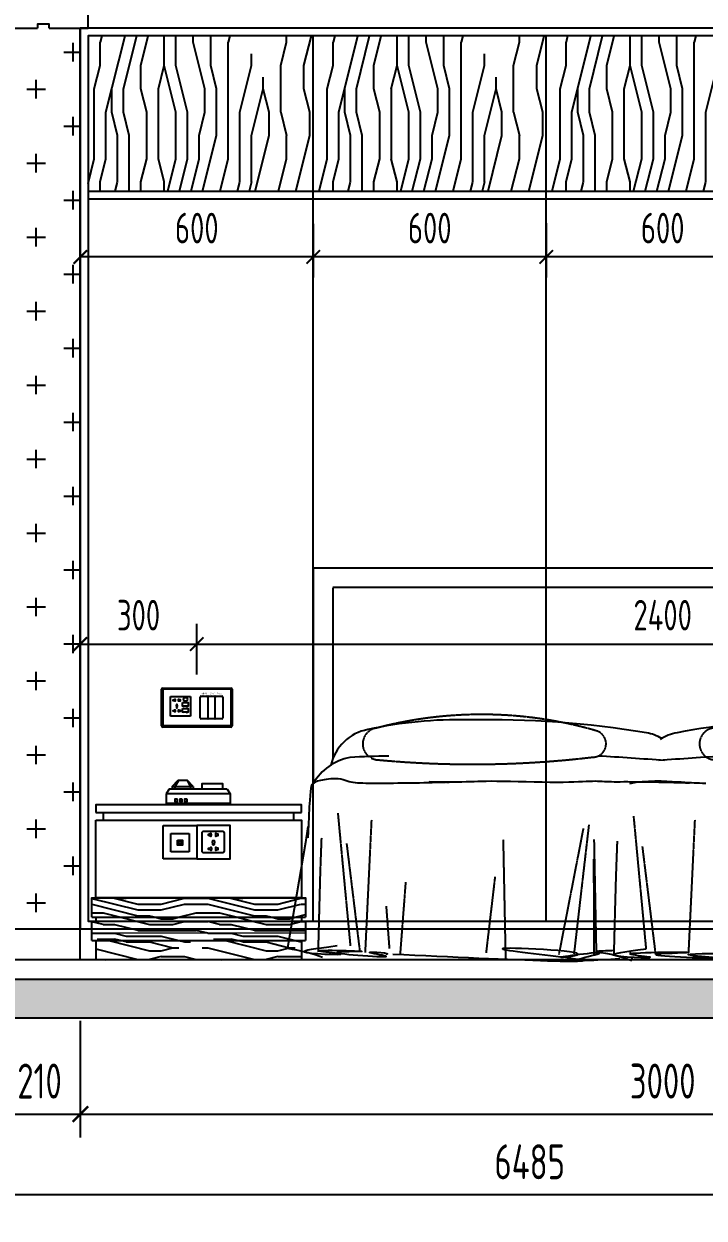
# Model space of a CAD drawing. Header units: millimetres. Extents: x 84706 to 155398, y -6776 to 36429.
# Drawn here: x 139724 to 141476, y 21572 to 24648 of the extents above; entities that cross this region are included whole.
import ezdxf

# ---------------------------------------------------------------- set-up
doc = ezdxf.new("R2010")
doc.units = ezdxf.units.MM
doc.linetypes.add('ACAD_ISO02W100', pattern=[15, 12, -3])
doc.linetypes.add('DASHED2', pattern=[0.375, 0.25, -0.125])
doc.layers.get('Defpoints').update_dxf_attribs({"color": 250})
for name, color, linetype in [('EE1-【立面造型线（近看）】Elevation modelling line', 144, 'Continuous'), ('EE5-【立面楼板、墙体】Eloorslab_wall', 150, 'Continuous'), ('EE7-【立面填充】Hatch', 250, 'Continuous'), ('EE8-【立面完成线】Finish', 20, 'Continuous'), ('EL-FURN', 30, 'Continuous'), ('EL-立面造型', 30, 'Continuous'), ('JOBO尊宝', 7, 'Continuous'), ('s-家具细线虚线', 8, 'ACAD_ISO02W100'), ('WALL_NEW【新建墙体】', 4, 'Continuous')]:
    doc.layers.add(name, color=color, linetype=linetype)
doc.layers.add('RC-Modelling【天花造型】', color=30, linetype='Continuous', lineweight=0)
doc.styles.add('_TEL_DIM', font='SIMPLEX', dxfattribs={"width": 0.8, "height": 3.5, "bigfont": 'HZTXT'})
doc.styles.add('STYLE2', font='', dxfattribs={"width": 0.8})
doc.styles.add('XZC', font='SIMPLEX.SHX', dxfattribs={"width": 0.7, "bigfont": 'hztxt.shx'})
doc.styles.add('尺寸标注', font='ARCHS.SHX', dxfattribs={"width": 0.8})
doc.styles.get('STYLE2').set_extended_font_data('NSimSun')
doc.linetypes.add('LED_LINE', pattern='A,12.7,-5.08,["LED",XZC,S=2.54,R=0,X=-2.54,Y=-1.27],-6.35', length=24.13)
doc.dimstyles.new('海龙1：25', dxfattribs={"dimscale": 25, "dimtxt": 2.25, "dimasz": 1, "dimexe": 1.5, "dimexo": 1, "dimgap": 1, "dimtad": 1, "dimdec": 0, "dimrnd": 5, "dimdsep": 46, "dimtxsty": '尺寸标注', "dimblk": 'ARCHTICK', "dimblk1": 'ARCHTICK', "dimblk2": 'ARCHTICK', "dimcen": 1, "dimclrd": 44, "dimclre": 44, "dimclrt": 2, "dimadec": 0, "dimazin": 0, "dimtfac": 1, "dimtdec": 0, "dimtix": 1, "dimtmove": 2, "dimatfit": 3, "dimldrblk": 'hl_arrow2', "dimfxl": 0, "dimarcsym": 0})
pattern_1 = [(0, (-532.47, -862.15), (0, 300), [60, -90, 30, -120]), (0, (-322.47, -854.65), (0, 300), [60, -240]), (0, (-352.47, -839.65), (0, 300), [30, -270]), (0, (-517.47, -832.15), (0, 300), [15, -210, 15, -60]), (0, (-412.47, -817.15), (0, 300), [60, -90, 15, -135]), (0, (-487.47, -809.65), (0, 300), [45, -255]), (0, (-412.47, -802.15), (0, 300), [90, -210]), (0, (-502.47, -794.65), (0, 300), [60, -240]), (0, (-382.47, -787.15), (0, 300), [150, -150]), (0, (-472.47, -772.15), (0, 300), [30, -90, 60, -120]), (0, (-262.47, -764.65), (0, 300), [60, -240]), (0, (-322.47, -757.15), (0, 300), [30, -270]), (0, (-382.47, -749.65), (0, 300), [30, -270]), (0, (-532.47, -742.15), (0, 300), [60, -240]), (0, (-382.47, -734.65), (0, 300), [60, -240]), (0, (-382.47, -719.65), (0, 300), [60, -60, 60, -120]), (0, (-442.47, -704.65), (0, 300), [30, -150, 60, -60]), (0, (-382.47, -697.15), (0, 300), [90, -210]), (0, (-382.47, -682.15), (0, 300), [60, -240]), (0, (-502.47, -674.65), (0, 300), [90, -120, 30, -60]), (0, (-502.47, -659.65), (0, 300), [150, -150]), (0, (-322.47, -652.15), (0, 300), [30, -270]), (0, (-412.47, -644.65), (0, 300), [60, -240]), (0, (-472.47, -637.15), (0, 300), [30, -120, 30, -120]), (0, (-502.47, -629.65), (0, 300), [30, -90, 60, -120]), (0, (-442.47, -622.15), (0, 300), [30, -150, 30, -90]), (0, (-382.47, -614.65), (0, 300), [90, -210]), (0, (-502.47, -599.65), (0, 300), [60, -240]), (0, (-352.47, -592.15), (0, 300), [30, -270]), (0, (-292.47, -584.65), (0, 300), [30, -270]), (14.036243, (-322.47, -839.65), (300, -1e-08), [30.9, -1206.03166]), (14.036243, (-292.47, -772.15), (300, -1e-08), [30.9, -1206.03166]), (14.036243, (-322.47, -592.15), (300, -1e-08), [30.9, -1206.03166]), (14.036243, (-412.47, -704.65), (300, -1e-08), [30.9, -1206.03166]), (14.036243, (-352.47, -659.65), (300, -1e-08), [30.9, -1206.03166]), (14.036243, (-322.47, -682.15), (300, -1e-08), [30.9, -1206.03166]), (14.036243, (-472.47, -629.65), (300, -1e-08), [30.9, -1206.03166]), (14.036243, (-352.47, -644.65), (300, -1e-08), [30.9, -1206.03166]), (14.036243, (-292.47, -757.15), (300, -1e-08), [61.8, -1175.13166]), (14.036243, (-322.47, -734.65), (300, -1e-08), [61.8, -1175.13166]), (14.036243, (-322.47, -719.65), (300, -1e-08), [61.8, -1175.13166]), (165.963757, (-412.47, -817.15), (-300, -1e-08), [30.9, -61.8, 30.9, -1113.33166]), (165.963757, (-472.47, -772.15), (-300, -1e-08), [30.9, -1206.03166]), (165.963757, (-472.47, -637.15), (-300, -1e-08), [61.8, -1175.13166]), (194.036243, (-322.47, -854.65), (-300, 1e-08), [30.9, -1206.03166]), (345.963757, (-262.47, -854.65), (300, 1e-08), [30.9, -1206.03166]), (345.963757, (-352.47, -749.65), (300, 1e-08), [30.9, -1206.03166]), (345.963757, (-292.47, -697.15), (300, 1e-08), [30.9, -1206.03166]), (345.963757, (-412.47, -674.65), (300, 1e-08), [30.9, -1206.03166]), (345.963757, (-442.47, -637.15), (300, 1e-08), [30.9, -1206.03166]), (345.963757, (-412.47, -622.15), (300, 1e-08), [30.9, -1206.03166]), (345.963757, (-412.47, -674.65), (300, 1e-08), [30.9, -1206.03166]), (345.963757, (-322.47, -629.65), (300, 1e-08), [123.6, -1113.33166]), (345.963757, (-502.47, -832.15), (300, 1e-08), [123.6, -1113.33166]), (345.963757, (-472.47, -809.65), (300, 1e-08), [123.6, -1113.33166]), (345.963757, (-442.47, -794.65), (300, 1e-08), [30.9, -61.8, 61.8, -1082.43166]), (345.963757, (-442.47, -772.15), (300, 1e-08), [61.8, -61.8, 61.8, -1051.53166]), (345.963757, (-472.47, -742.15), (300, 1e-08), [123.6, -1113.33166]), (345.963757, (-502.47, -719.65), (300, 1e-08), [123.6, -1113.33166]), (345.963757, (-502.47, -704.65), (300, 1e-08), [123.6, -1113.33166]), (345.963757, (-292.47, -614.65), (300, 1e-08), [30.9, -1206.03166]), (345.96377, (-262.47, -584.65), (300, 5.8e-05), [61.8, -1175.13166]), (345.96377, (-442.47, -599.65), (300, 5.8e-05), [61.8, -1175.13166]), (345.96376, (-472.47, -862.15), (300, 5e-06), [123.6, -1113.33166]), (345.96376, (-292.47, -652.15), (300, 5e-06), [92.7, -1144.23166]), (345.96376, (-262.47, -674.65), (300, 5e-06), [185.4, -1051.53166])]

# ---------------------------------------------------------------- blocks, each defined once
blk = doc.blocks.new('jfghgf')
at = {"layer": 'EL-立面造型', "color": 1}
for p, q in [((33416964.9, 32674370.5), (33416979.2, 32674386.1)), ((33416964.9, 32674370.5), (33416971.5, 32674369.6)), ((33416964.9, 32674370.5), (33416964.9, 32674363.7)), ((33416980.8, 32674386.1), (33416971.5, 32674369.6)), ((33416971.5, 32674369.6), (33417012.3, 32674369.6)), ((33416971.5, 32674369.6), (33416971.5, 32674363.7)), ((33416979.2, 32674386.1), (33417004.6, 32674386.1)), ((33417003, 32674386.1), (33417012.3, 32674369.6)), ((33417018.9, 32674370.5), (33417004.6, 32674386.1)), ((33417018.9, 32674370.5), (33417012.3, 32674369.6)), ((33417012.3, 32674369.6), (33417012.3, 32674363.7)), ((33417018.9, 32674370.5), (33417018.9, 32674363.7)), ((33416877.6, 32674363.7), (33416869.7, 32674351.9)), ((33416869.7, 32674351.9), (33416869.7, 32674324)), ((33416869.7, 32674351.9), (33417034.8, 32674351.9)), ((33416877.6, 32674363.7), (33417026.8, 32674363.7)), ((33417026.8, 32674363.7), (33417034.8, 32674351.9)), ((33417034.8, 32674351.9), (33417034.8, 32674324)), ((33416869.7, 32674326.9), (33417034.8, 32674326.9)), ((33416869.7, 32674324), (33416893.5, 32674324)), ((33416893.5, 32674326.9), (33416893.5, 32674324)), ((33417010.9, 32674326.9), (33417010.9, 32674324)), ((33417010.9, 32674324), (33417034.8, 32674324))]:
    blk.add_line(p, q, dxfattribs=at)
for points in [[(33416889.1, 32674363.7), (33416941.7, 32674363.7), (33416941.7, 32674378.4), (33416889.1, 32674378.4)], [(33416980.6, 32674338.1), (33416987.2, 32674338.1), (33416987.2, 32674332), (33416980.6, 32674332)], [(33416993.1, 32674338.1), (33416999.7, 32674338.1), (33416999.7, 32674332), (33416993.1, 32674332)], [(33417005.5, 32674338.1), (33417012.1, 32674338.1), (33417012.1, 32674332), (33417005.5, 32674332)]]:
    blk.add_lwpolyline(points, close=True, dxfattribs=at)
blk = doc.blocks.new('2012122214184897')
at = {"ltscale": 0.02}
for p, q in [((-83.1, -993.2), (-83.1, -986.9)), ((-79.8, -1010.6), (-78.7, -1002))]:
    blk.add_line(p, q, dxfattribs=at)
for points in [[(900, -549.1), (900, 0), (-900, 0), (-900, -553.9)], [(-881.3, -546.9), (-889.3, -548.8), (-895.3, -550.9), (-899.8, -553.6), (-903, -557.2), (-905.1, -561.9), (-906.5, -567.9), (-907.5, -575.6), (-908.3, -585.2), (-909.2, -597.4), (-910.3, -615), (-911.5, -640.8), (-913, -678.1), (-913.6, -694.8)], [(74.1, -553.1), (69, -553.4), (59, -553.5), (45.1, -553.3), (28.4, -553), (9.7, -552.5), (-9.7, -552), (-29, -551.6), (-47.1, -551.2), (-63.2, -551), (-77.3, -550.9), (-89.6, -550.8), (-100.3, -550.8), (-109.7, -550.9), (-118, -550.9), (-125.4, -550.9), (-132.1, -550.8), (-138.4, -550.6), (-144.3, -550.3), (-150.1, -550), (-155.8, -549.7), (-161.6, -549.4), (-167.7, -549.2), (-174.1, -549.1), (-181, -549.2), (-188.6, -549.4), (-197, -549.8), (-206.3, -550.2), (-216.8, -550.7), (-228.5, -551.2), (-241.7, -551.6), (-256.4, -551.9), (-272.9, -552), (-291.1, -551.9), (-310.8, -551.6), (-331.2, -551.2), (-352, -550.7), (-372.5, -550.2), (-392.3, -549.8), (-410.8, -549.4), (-427.4, -549.2), (-441.9, -549.1), (-454.5, -549.2), (-465.7, -549.4), (-476, -549.7), (-485.8, -550), (-495.7, -550.4), (-506.1, -550.7), (-517.5, -551), (-530.3, -551.1), (-543.8, -551.2), (-557.3, -551.2), (-570.2, -551.2), (-581.7, -551.1), (-591.1, -551), (-597.7, -550.9), (-600.7, -550.8), (-599.8, -550.8), (-595.6, -550.7), (-588.9, -550.7), (-580.7, -550.7), (-572, -550.8), (-563.7, -550.8), (-556.6, -550.9), (-551.7, -551.1), (-549.8, -551.2), (-550.6, -551.4), (-553.9, -551.6), (-559.2, -551.8), (-566.2, -552.1), (-574.6, -552.3), (-584, -552.5), (-594.1, -552.8), (-604.5, -553), (-615.1, -553.2), (-626, -553.4), (-637.1, -553.6), (-648.3, -553.7), (-659.6, -553.9), (-671, -554.1), (-682.4, -554.2), (-693.7, -554.3), (-705, -554.4), (-716, -554.5), (-726.7, -554.5), (-737, -554.5), (-746.8, -554.5), (-756, -554.4), (-764.5, -554.3), (-772.2, -554.1), (-779.2, -553.8), (-785.7, -553.4), (-791.6, -552.9), (-797.1, -552.2), (-802.4, -551.3), (-807.5, -550.2), (-812.5, -548.8), (-817.5, -547.2), (-822.9, -545.5), (-829, -543.9), (-836.1, -542.8), (-844.6, -542.3), (-854.7, -542.7), (-866.9, -544.1), (-881.3, -546.9)], [(111.4, -554.4), (102.9, -554.3), (95.1, -554.1), (87.9, -553.9), (80.8, -553.6), (73.5, -553.2), (65.9, -552.7), (57.4, -552.2), (48, -551.6), (37.1, -550.9), (24.6, -550.1), (10.8, -549.4), (-4.2, -548.9), (-19.9, -548.8), (-36.2, -549.2), (-52.7, -550.3), (-69.1, -552.3), (-85.1, -555.3)], [(-914, -665.3), (-919.6, -707), (-966.2, -977.9)]]:
    blk.add_lwpolyline(points, dxfattribs=at)
for centre, radius, start, end in [((-524, -1493.9), 1103.4, 88.7423, 102.3071), ((-454.5, -2919.6), 2529.2, 80.6143, 91.0245), ((381.9, -2181.5), 1790.8, 90.4566, 101.102), ((-738.5, -533), 118.9, 99.9828, 167.5568), ((-62.7, -541.3), 118.9, 59.5964, 80.0172), ((57.7, -541.3), 118.9, 99.9828, 122.7954), ((-778.4, -625.1), 140.4, 101.2592, 149.7814), ((-681.3, -2716.8), 2232.9, 90.627, 93.1968), ((-528.2, -7032.6), 6558.5, 85.33962, 86.83902), ((523.2, -7032.6), 6558.5, 93.16098, 94.66038)]:
    blk.add_arc(centre, radius, start, end, dxfattribs=at)
for points, knots in [([(-964.7, -975.2), (-964.7, -975.2), (-974.7, -982.6), (-927.7, -980.8), (-876, -1002.2)], [3120.41177, 3120.41177, 3120.41177, 3120.41177, 3120.999295, 3226.4893, 3226.4893, 3226.4893, 3226.4893]), ([(-838.4, -972.8), (-901.7, -981.6), (-969, -991.4), (-768.4, -998.4), (-969, -979.9), (-681.5, -988.3), (-929.8, -987.2), (-637.2, -1009.2), (-803.1, -984.3), (-690.2, -991.5), (-713.3, -994.8)], [154.911363, 154.911363, 154.911363, 154.911363, 204.320738, 298.283072, 347.130755, 494.481998, 578.641903, 720.90191, 780.456335, 864.463173, 864.463173, 864.463173, 864.463173]), ([(-168.5, -983.5), (-168.5, -983.6), (-178.4, -991), (-131.5, -989.2), (-79.8, -1010.6)], [3120.41177, 3120.41177, 3120.41177, 3120.41177, 3120.999295, 3226.4893, 3226.4893, 3226.4893, 3226.4893]), ([(-42.2, -981.2), (-105.5, -990), (-172.7, -999.7), (27.9, -1006.8), (-172.7, -988.2), (185.9, -988.3), (-133.6, -995.5), (230.2, -1009.2), (-6.9, -992.7), (177.1, -991.5), (154.1, -994.8)], [154.911363, 154.911363, 154.911363, 154.911363, 204.320738, 298.283072, 347.130755, 494.481998, 578.641903, 720.90191, 780.456335, 864.463173, 864.463173, 864.463173, 864.463173])]:
    blk.add_open_spline(points, degree=3, knots=knots, dxfattribs=at)
at = {"ltscale": 0.02, "end_tangent": (0.999965, 0.008338)}
blk.add_spline([(-110.2, -1006.3), (-213.1, -1006), (-161.1, -991.2), (-261.4, -1002.3), (-226.4, -997.9), (-410.2, -979.6), (-250.5, -1002.3), (-695, -994.9)], degree=3, dxfattribs=at)
at = {"ltscale": 0.02}
blk.add_open_spline([(-170, -986.3), (-155, -985.5), (-140, -984.8), (-125.8, -984.1)], degree=3, dxfattribs=at)
at = {"layer": 's-家具细线虚线', "ltscale": 0.02}
for p, q in [((-803.8, -972.8), (-836, -630.8)), ((-42.2, -981.2), (-74.3, -639.2)), ((-765.7, -989.9), (-749.4, -648.4)), ((67.1, -989.9), (83.4, -648.4)), ((-170.4, -993.1), (-176.2, -699)), ((-779.4, -987.2), (-813.5, -708.8)), ((-17.7, -995.5), (-51.8, -717.2)), ((-176.7, -994.6), (-177, -749.5)), ((-454.2, -990.8), (-431.2, -795)), ((-675.5, -994), (-661.4, -808.7)), ((-703.4, -979.6), (-711.5, -870.7))]:
    blk.add_line(p, q, dxfattribs=at)
for points in [[(850, -472.8), (850, -50), (-850, -50), (-850, -491.6)], [(-266.8, -995.2), (-203.8, -670.8)], [(-227.7, -993), (-189.5, -661.5)], [(-879.1, -694.8), (-882.4, -784.2), (-884.8, -874.1), (-887.7, -987.8)], [(-404, -1005.9), (-410.2, -698.5)], [(-117.4, -703.2), (-120.7, -792.6), (-123.2, -882.5), (-126.1, -996.2)]]:
    blk.add_lwpolyline(points, dxfattribs=at)
for points in [[(-169.1, -419.6, 0.136173), (-736.9, -411.9, 0.935011), (-731.6, -493.9, 0.052757), (-181.3, -486.9, 0.856703), (-169.1, -419.6)], [(698.3, -419.6, 0.136173), (130.5, -411.9, 0.935011), (135.8, -493.9, 0.052757), (686.1, -486.9, 0.856703), (698.3, -419.6)]]:
    blk.add_lwpolyline(points, format="xyb", dxfattribs=at)
blk = doc.blocks.new('jnuyjjk')
at = {"layer": 'EE1-【立面造型线（近看）】Elevation modelling line'}
h = blk.add_hatch(dxfattribs=at)
h.set_pattern_fill('木纹面5', color=250, scale=300, double=1, pattern_type=2)
h.set_pattern_definition(pattern_1)
h.paths.add_polyline_path([(142365.4, 20739.8), (141815.4, 20739.8), (141815.4, 20689.8), (142365.4, 20689.8)])
h = blk.add_hatch(dxfattribs=at)
h.set_pattern_fill('木纹面5', color=250, scale=300, double=1, pattern_type=2)
h.set_pattern_definition(pattern_1)
h.paths.add_polyline_path([(142365.4, 20679.8), (141815.4, 20679.8), (141815.4, 20629.8), (142365.4, 20629.8)])
h = blk.add_hatch(dxfattribs=at)
h.set_pattern_fill('木纹面5', color=250, scale=300, double=1, pattern_type=2)
h.set_pattern_definition(pattern_1)
h.paths.add_polyline_path([(142355.4, 20689.8), (141825.4, 20689.8), (141825.4, 20679.8), (142355.4, 20679.8)])
h = blk.add_hatch(dxfattribs=at)
h.set_pattern_fill('木纹面5', color=250, scale=300, double=1, pattern_type=2)
h.set_pattern_definition(pattern_1)
h.paths.add_polyline_path([(142355.4, 20629.8), (141825.4, 20629.8), (141825.4, 20579.8), (142355.4, 20579.8)])
blk.add_line((141835.4, 20739.8), (142365.4, 20739.8), dxfattribs=at)
at = {"layer": 'EL-立面造型'}
for p, q in [((141825.4, 20959.8), (142355.4, 20959.8)), ((141845.4, 20939.8), (141845.4, 20959.8)), ((142335.4, 20939.8), (142335.4, 20959.8)), ((141825.4, 20939.8), (142355.4, 20939.8)), ((141815.4, 20689.8), (142365.4, 20689.8)), ((141815.4, 20679.8), (142365.4, 20679.8)), ((141825.4, 20689.8), (141825.4, 20679.8)), ((142355.4, 20689.8), (142355.4, 20679.8)), ((141815.4, 20629.8), (142365.4, 20629.8)), ((141825.4, 20629.8), (141825.4, 20579.8)), ((142355.4, 20629.8), (142355.4, 20579.8))]:
    blk.add_line(p, q, dxfattribs=at)
at = {"layer": 'EL-立面造型', "elevation": 0}
for points in [[(142355.4, 20959.8), (142355.4, 20979.8), (141825.4, 20979.8), (141825.4, 20959.8)], [(141815.4, 20689.8), (141815.4, 20739.8), (142365.4, 20739.8), (142365.4, 20689.8)], [(141815.4, 20629.8), (141815.4, 20679.8)], [(142365.4, 20679.8), (142365.4, 20629.8)], [(142355.4, 20579.8), (141825.4, 20579.8)]]:
    blk.add_lwpolyline(points, dxfattribs=at)
blk.add_lwpolyline([(141825.4, 20939.8), (142355.4, 20939.8), (142355.4, 20739.8), (141825.4, 20739.8)], close=True, dxfattribs=at)
at = {"layer": 'RC-Modelling【天花造型】', "color": 1, "linetype": 'LED_LINE', "ltscale": 0.5}
blk.add_line((141815.4, 20649.8), (142365.4, 20649.8), dxfattribs=at)
blk = doc.blocks.new('chuangtouzhi')
at = {"layer": 'EL-立面造型', "color": 1}
for p, q in [((4543915, 2352059, 0), (4543915, 2439306, 0)), ((4546481, 2441872, 0), (4708835, 2441872, 0)), ((4565353, 2422087, 0), (4612398, 2422087, 0)), ((4565353, 2375042, 0), (4565353, 2422087, 0)), ((4565353, 2422087, 0), (4612398, 2422087, 0)), ((4565353, 2375042, 0), (4565353, 2422087, 0)), ((4612398, 2422087, 0), (4612398, 2375042, 0)), ((4612398, 2422087, 0), (4612398, 2375042, 0)), ((4635803, 2370877, 0), (4635803, 2420488, 0)), ((4637941, 2422626, 0), (4651627, 2422626, 0)), ((4653765, 2420488, 0), (4653765, 2370877, 0)), ((4655903, 2422626, 0), (4669589, 2422626, 0)), ((4671728, 2370877, 0), (4671728, 2420488, 0)), ((4673866, 2422626, 0), (4687552, 2422626, 0)), ((4689690, 2420488, 0), (4689690, 2370877, 0)), ((4711401, 2439306, 0), (4711401, 2352059, 0)), ((4612398, 2375042, 0), (4565353, 2375042, 0)), ((4612398, 2375042, 0), (4565353, 2375042, 0)), ((4651627, 2368738, 0), (4637941, 2368738, 0)), ((4669589, 2368738, 0), (4655904, 2368738, 0)), ((4687552, 2368738, 0), (4673866, 2368738, 0)), ((4708833, 2349493, 0), (4546480, 2349493, 0))]:
    blk.add_line(p, q, dxfattribs=at)
at = {"layer": 'EL-立面造型', "color": 8}
for p, q in [((4545626, 2439306, 0), (4545626, 2352059, 0)), ((4708835, 2440161, 0), (4546481, 2440161, 0)), ((4546481, 2438450, 0), (4546481, 2352914, 0)), ((4707979, 2439306, 0), (4547337, 2439306, 0)), ((4708835, 2438450, 0), (4708835, 2352914, 0)), ((4709690, 2352059, 0), (4709690, 2439306, 0)), ((4546481, 2351203, 0), (4708835, 2351203, 0)), ((4707979, 2352059, 0), (4547337, 2352059, 0))]:
    blk.add_line(p, q, dxfattribs=at)
at = {"layer": 'EL-立面造型', "color": 1, "elevation": 0}
for points in [[(4573431, 2414051, -0.2637861), (4575082, 2414986), (4575082, 2415475), (4576390, 2415475), (4576390, 2410652), (4575082, 2410652), (4575082, 2411140, -0.2637861), (4573431, 2412076, -0.2637861)], [(4586809, 2412076, -0.2637861), (4585159, 2411140), (4585159, 2410652), (4583850, 2410652), (4583850, 2415475), (4585159, 2415475), (4585159, 2414986, -0.2637861), (4586809, 2414051, -0.2637861)], [(4573324, 2388854, -0.2637861), (4574974, 2389790), (4574974, 2390278), (4576282, 2390278), (4576282, 2385455), (4574974, 2385455), (4574974, 2385943, -0.2637861), (4573324, 2386879, -0.2637861)], [(4586702, 2386879, -0.2637861), (4585051, 2385943), (4585051, 2385455), (4583743, 2385455), (4583743, 2390278), (4585051, 2390278), (4585051, 2389790, -0.2637861), (4586702, 2388854, -0.2637861)]]:
    blk.add_lwpolyline(points, format="xyb", dxfattribs=at)
for points in [[(4573324, 2386879), (4571346, 2386879), (4571346, 2388854), (4573324, 2388854)], [(4573431, 2412076), (4571453, 2412076), (4571453, 2414051), (4573431, 2414051)], [(4581000, 2401390), (4581000, 2402768), (4579025, 2402768), (4579025, 2401390)], [(4579025, 2398090), (4579025, 2396953)], [(4581000, 2396953), (4581000, 2398090)], [(4583743, 2388854), (4583743, 2386879)], [(4583850, 2414051), (4583850, 2412076)], [(4586702, 2386879), (4588680, 2386879), (4588680, 2388854), (4586702, 2388854)], [(4586809, 2412076), (4588787, 2412076), (4588787, 2414051), (4586809, 2414051)], [(4593818, 2408151), (4606894, 2408151), (4606894, 2399355), (4593818, 2399355), (4593818, 2408151)], [(4593818, 2393671), (4606894, 2393671), (4606894, 2384875), (4593818, 2384875), (4593818, 2393671)]]:
    blk.add_lwpolyline(points, dxfattribs=at)
at = {"layer": 'EL-立面造型', "color": 1}
blk.add_circle((4600678, 2415348), 4586, dxfattribs=at)
for centre, radius, start, end in [((4546481, 2439306, 0), 2566, 90, 180), ((4637941, 2420488, 0), 2138, 90, 180), ((4651627, 2420488, 0), 2138, 0, 90), ((4655903, 2420488, 0), 2138, 90, 180), ((4669589, 2420488, 0), 2138, 0, 90), ((4673866, 2420488, 0), 2138, 90, 180), ((4687552, 2420488, 0), 2138, 0, 90), ((4708835, 2439306, 0), 2566, 0, 90), ((4580013, 2399740, 0), 1923, 120.89112, 239.10888), ((4580013, 2396038, 0), 1346, 137.175593, 42.824407), ((4580013, 2399740, 0), 1923, 300.89112, 59.10888), ((4637941, 2370877, 0), 2138, 180, 270), ((4651627, 2370877, 0), 2138, 270, 0), ((4655904, 2370877, 0), 2138, 180, 270), ((4669589, 2370877, 0), 2138, 270, 0), ((4673866, 2370877, 0), 2138, 180, 270), ((4687552, 2370877, 0), 2138, 270, 0), ((4546481, 2352059, 0), 2566, 180, 270.032228), ((4708835, 2352059, 0), 2566, 269.967771, 0)]:
    blk.add_arc(centre, radius, start, end, dxfattribs=at)
at = {"layer": 'EL-立面造型', "color": 8}
for centre, start, end in [((4546481, 2439306, 0), 90, 180), ((4547337, 2438450, 0), 90, 180), ((4707979, 2438450, 0), 0, 90), ((4708835, 2439306, 0), 0, 90), ((4546481, 2352059, 0), 180, 270), ((4547337, 2352914, 0), 180, 270), ((4707979, 2352914, 0), 270, 0), ((4708835, 2352059, 0), 270, 0)]:
    blk.add_arc(centre, 855, start, end, dxfattribs=at)
at = {"layer": 'EL-立面造型', "color": 1, "linetype": 'DASHED2', "style": 'STYLE2'}
for p in [(4595725, 2395613, 0), (4595725, 2381132, 0)]:
    blk.add_text('5V USB', height=2217.1, dxfattribs=at).set_placement(p)
at = {"layer": 'EL-立面造型', "color": 1, "attachment_point": 1, "style": '_TEL_DIM'}
for s, width, insert, char_height in [('{\\fSimSun|b0|i0|c134|p2;会客/全开}', 15807.51, (4639494, 2430696, 792103), 2189.72), ('{\\fSimSun|b0|i0|c134|p2;Meeting/Bright}', 95.53, (4639913, 2426535, 475262), 1313.83), ('{\\fSimSun|b0|i0|c134|p2;睡眠/全关}', 13575.01, (4658522, 2430650, 792103), 2189.72), ('{\\fSimSun|b0|i0|c134|p2;Sleep/All-Off}', 95.53, (4658912, 2426637, 475262), 1313.83), ('{\\fSimSun|b0|i0|c134|p2;电视/阅读}', 17559.6, (4675106, 2430917, 792103), 2189.72), ('{\\fSimSun|b0|i0|c134|p2;Watch TV/Reed}', 15046.77, (4675822, 2426578, 475262), 1313.83)]:
    blk.add_mtext_dynamic_manual_height_columns(s, width=width, gutter_width=17.5, heights=[0], dxfattribs=dict(at, insert=insert, char_height=char_height))
blk = doc.blocks.new('adfgff')
at = {"color": 0}
for p, q in [((3020710, 1742282, -156062943), (3021501, 1742282, -156062943)), ((3020710, 1741490, -156062943), (3020710, 1742282, -156062943)), ((3020710, 1742282, -156062943), (3021501, 1742282, -156062943)), ((3020710, 1741490, -156062943), (3020710, 1742282, -156062943)), ((3021501, 1742282, -156062943), (3021501, 1741490, -156062943)), ((3021501, 1742282, -156062943), (3021501, 1741490, -156062943)), ((3021501, 1741490, -156062943), (3020710, 1741490, -156062943)), ((3021501, 1741490, -156062943), (3020710, 1741490, -156062943))]:
    blk.add_line(p, q, dxfattribs=at)
at = {"color": 2, "lineweight": -3}
for p, q in [((3021046, 1741911, -156062943), (3021046, 1741842, -156062943)), ((3021081, 1741911, -156062943), (3021046, 1741911, -156062943)), ((3021129, 1741939, -156062943), (3021081, 1741939, -156062943)), ((3021081, 1741939, -156062943), (3021081, 1741911, -156062943)), ((3021129, 1741911, -156062943), (3021129, 1741939, -156062943)), ((3021162, 1741911, -156062943), (3021129, 1741911, -156062943)), ((3021162, 1741842, -156062943), (3021162, 1741911, -156062943)), ((3021046, 1741842, -156062943), (3021162, 1741842, -156062943))]:
    blk.add_line(p, q, dxfattribs=at)
at = {"color": 2, "lineweight": -3, "elevation": -156062943}
blk.add_lwpolyline([(3021003, 1741990), (3021208, 1741990), (3021208, 1741782), (3021003, 1741782)], close=True, dxfattribs=at)
at = {"layer": 'JOBO尊宝', "color": 30, "true_color": 0xf26722}
for p, q in [((3020380, 1741888, -156062943), (3020380, 1742634, -156062943)), ((3020380, 1742634, -156062943), (3021831, 1742634, -156062943)), ((3020380, 1741888, -156062943), (3020380, 1742634, -156062943)), ((3020380, 1742634, -156062943), (3021831, 1742634, -156062943)), ((3021831, 1742634, -156062943), (3021831, 1741189, -156062943)), ((3021831, 1742634, -156062943), (3021831, 1741189, -156062943)), ((3020380, 1741189, -156062943), (3020380, 1741886, -156062943)), ((3020380, 1741189, -156062943), (3020380, 1741886, -156062943)), ((3021831, 1741189, -156062943), (3020380, 1741189, -156062943)), ((3021831, 1741189, -156062943), (3020380, 1741189, -156062943)), ((3021684, 1741189, -156062943), (3020497, 1741189, -156062943)), ((3021684, 1741189, -156062943), (3020497, 1741189, -156062943))]:
    blk.add_line(p, q, dxfattribs=at)
blk = doc.blocks.new('*U1028')
at = {"layer": 'EE7-【立面填充】Hatch'}
h = blk.add_hatch(dxfattribs=at)
h.set_pattern_fill('YPSGT-钢筋混凝土', color=256, scale=200, pattern_type=2)
h.set_pattern_definition([(45, (0, -1100), (-28.284271, 28.284271), []), (50, (0, -1100), (143.45204, -12.550436), [15, -165]), (355, (0, -1100), (-27.75027, 150.43842), [12, -132]), (100.4514, (11.95, -1101.05), (115.70187, 137.8879), [12.74804, -140.22842]), (46.1842, (0, -1060), (213.44822, -33.1038), [22.5, -247.5]), (96.6356, (17.79, -1062.76), (186.93254, 194.82358), [19.12206, -210.3426]), (351.1842, (0, -1060), (186.9324, 194.82373), [18, -198]), (21, (20, -1070), (119.38141, -80.523786), [15, -165]), (326, (20, -1070), (48.66306, 145.03), [12, -132]), (71.4514, (29.95, -1076.71), (168.04452, 64.5061), [12.74804, -140.22842]), (37.5, (0, -1100), (2.431971, 66.578771), [0, -130.4, 0, -134, 0, -132.5]), (7.5, (0, -1100), (52.613907, 78.882342), [0, -76.4, 0, -127.4, 0, -50.5]), (327.5, (-44.6, -1100), (106.764487, -4.510974), [0, -50, 0, -156, 0, -207]), (317.5, (-64.6, -1100), (116.637234, 20.020996), [0, -65, 0, -103.6, 0, -147])])
h.paths.add_polyline_path([(143984.9, -87029), (143984.9, -87129), (150979.9, -87129), (150979.9, -87029)])
at = {"layer": 'EE5-【立面楼板、墙体】Eloorslab_wall'}
for p, q in [((150979.9, -87029), (143984.9, -87029)), ((150979.9, -87129), (143984.9, -87129))]:
    blk.add_line(p, q, dxfattribs=at)
at = {"layer": 'EE8-【立面完成线】Finish'}
blk.add_line((150739.9, -86979), (143984.9, -86979), dxfattribs=at)
blk = doc.blocks.new('_ArchTick')
at = {"color": 2, "linetype": 'ByBlock', "const_width": 0.15}
blk.add_lwpolyline([(-0.5, -0.5), (0.5, 0.5)], dxfattribs=at)
blk = doc.blocks.new('*D879')
at = {"layer": 'Defpoints', "color": 0, "transparency": 16777216}
for p in [(139659.3, 22236.7), (139869.3, 22236.7), (139869.3, 21839.8)]:
    blk.add_point(p, dxfattribs=at)
at = {"layer": 'EE1-【立面造型线（近看）】Elevation modelling line', "color": 44, "lineweight": -2, "transparency": 16777216}
for p, q in [((139659.3, 22079.8), (139659.3, 21779.8)), ((139869.3, 22079.8), (139869.3, 21779.8)), ((139659.3, 21839.8), (139619.3, 21839.8)), ((139659.3, 21839.8), (139869.3, 21839.8)), ((139869.3, 21839.8), (139909.3, 21839.8))]:
    blk.add_line(p, q, dxfattribs=at)
at = {"layer": 'EE1-【立面造型线（近看）】Elevation modelling line', "color": 44, "lineweight": -2, "transparency": 16777216, "xscale": 40, "yscale": 40, "zscale": 40}
blk.add_blockref('_ArchTick', (139659.3, 21839.8), dxfattribs=at)
at = {"layer": 'EE1-【立面造型线（近看）】Elevation modelling line', "color": 44, "lineweight": -2, "transparency": 16777216, "xscale": 40, "yscale": 40, "zscale": 40, "rotation": 180}
blk.add_blockref('_ArchTick', (139869.3, 21839.8), dxfattribs=at)
at = {"layer": 'EE1-【立面造型线（近看）】Elevation modelling line', "color": 2, "transparency": 16777216, "insert": (139764.3, 21924.8), "char_height": 90, "attachment_point": 5, "style": '尺寸标注'}
blk.add_mtext('210', dxfattribs=at)
blk = doc.blocks.new('hl_arrow2')
at = {"color": 2}
blk.add_line((-0.221, 0), (-1, 0), dxfattribs=at)
blk.add_lwpolyline([(-0.221, 0), (-0.861, -0.689), (-0.654, -0.862), (0, 0), (-0.654, 0.862), (-0.861, 0.689)], close=True, dxfattribs=at)
for points in [[(-0.861, 0.689), (-0.654, 0.862), (-0.221, 0), (0, 0)], [(-0.861, -0.689), (-0.654, -0.862), (-0.221, 0), (0, 0)]]:
    blk.add_solid(points, dxfattribs=at)
blk = doc.blocks.new('*D880')
at = {"layer": 'Defpoints', "color": 0, "transparency": 16777216}
for p in [(142869.3, 22316.7), (139869.3, 22236.7), (142869.3, 21839.8)]:
    blk.add_point(p, dxfattribs=at)
at = {"layer": 'EE1-【立面造型线（近看）】Elevation modelling line', "color": 44, "lineweight": -2, "transparency": 16777216}
for p, q in [((139869.3, 22079.8), (139869.3, 21779.8)), ((142869.3, 22079.8), (142869.3, 21779.8)), ((139869.3, 21839.8), (142869.3, 21839.8))]:
    blk.add_line(p, q, dxfattribs=at)
at = {"layer": 'EE1-【立面造型线（近看）】Elevation modelling line', "color": 44, "lineweight": -2, "transparency": 16777216, "xscale": 40, "yscale": 40, "zscale": 40, "rotation": 180}
blk.add_blockref('_ArchTick', (139869.3, 21839.8), dxfattribs=at)
at = {"layer": 'EE1-【立面造型线（近看）】Elevation modelling line', "color": 44, "lineweight": -2, "transparency": 16777216, "xscale": 40, "yscale": 40, "zscale": 40}
blk.add_blockref('_ArchTick', (142869.3, 21839.8), dxfattribs=at)
at = {"layer": 'EE1-【立面造型线（近看）】Elevation modelling line', "color": 2, "transparency": 16777216, "insert": (141369.3, 21924.8), "char_height": 90, "attachment_point": 5, "style": '尺寸标注'}
blk.add_mtext('3000', dxfattribs=at)
blk = doc.blocks.new('*D886')
at = {"layer": 'Defpoints', "color": 0, "transparency": 16777216}
for p in [(137784.3, 22246.7), (144269.3, 22236.7), (137784.3, 21631.9)]:
    blk.add_point(p, dxfattribs=at)
at = {"layer": 'EE1-【立面造型线（近看）】Elevation modelling line', "color": 44, "lineweight": -2, "transparency": 16777216}
for p, q in [((137784.3, 21871.9), (137784.3, 21571.9)), ((144269.3, 21871.9), (144269.3, 21571.9)), ((144269.3, 21631.9), (137784.3, 21631.9))]:
    blk.add_line(p, q, dxfattribs=at)
at = {"layer": 'EE1-【立面造型线（近看）】Elevation modelling line', "color": 44, "lineweight": -2, "transparency": 16777216, "xscale": 40, "yscale": 40, "zscale": 40, "rotation": 180}
blk.add_blockref('_ArchTick', (137784.3, 21631.9), dxfattribs=at)
at = {"layer": 'EE1-【立面造型线（近看）】Elevation modelling line', "color": 44, "lineweight": -2, "transparency": 16777216, "xscale": 40, "yscale": 40, "zscale": 40}
blk.add_blockref('_ArchTick', (144269.3, 21631.9), dxfattribs=at)
at = {"layer": 'EE1-【立面造型线（近看）】Elevation modelling line', "color": 2, "transparency": 16777216, "insert": (141026.8, 21716.9), "char_height": 90, "attachment_point": 5, "style": '尺寸标注'}
blk.add_mtext('6485', dxfattribs=at)
blk = doc.blocks.new('*D1032')
at = {"layer": 'Defpoints', "color": 0, "transparency": 16777216}
for p in [(141069.3, 24169.1), (141669.3, 24155), (141069.3, 24047.3)]:
    blk.add_point(p, dxfattribs=at)
at = {"layer": 'WALL_NEW【新建墙体】', "color": 44, "lineweight": -2, "transparency": 16777216}
for p, q in [((141069.3, 24134.1), (141069.3, 23994.8)), ((141669.3, 24120), (141669.3, 23994.8)), ((141669.3, 24047.3), (141069.3, 24047.3))]:
    blk.add_line(p, q, dxfattribs=at)
at = {"layer": 'WALL_NEW【新建墙体】', "color": 44, "lineweight": -2, "transparency": 16777216, "xscale": 35, "yscale": 35, "zscale": 35, "rotation": 180}
blk.add_blockref('_ArchTick', (141069.3, 24047.3), dxfattribs=at)
at = {"layer": 'WALL_NEW【新建墙体】', "color": 44, "lineweight": -2, "transparency": 16777216, "xscale": 35, "yscale": 35, "zscale": 35}
blk.add_blockref('_ArchTick', (141669.3, 24047.3), dxfattribs=at)
at = {"layer": 'WALL_NEW【新建墙体】', "color": 2, "transparency": 16777216, "insert": (141369.3, 24121.7), "char_height": 78.75, "attachment_point": 5, "style": '尺寸标注'}
blk.add_mtext('600', dxfattribs=at)
blk = doc.blocks.new('*D1033')
at = {"layer": 'Defpoints', "color": 0, "transparency": 16777216}
for p in [(140469.3, 24167.3), (141069.3, 24169.1), (140469.3, 24047.3)]:
    blk.add_point(p, dxfattribs=at)
at = {"layer": 'WALL_NEW【新建墙体】', "color": 44, "lineweight": -2, "transparency": 16777216}
for p, q in [((140469.3, 24132.3), (140469.3, 23994.8)), ((141069.3, 24134.1), (141069.3, 23994.8)), ((141069.3, 24047.3), (140469.3, 24047.3))]:
    blk.add_line(p, q, dxfattribs=at)
at = {"layer": 'WALL_NEW【新建墙体】', "color": 44, "lineweight": -2, "transparency": 16777216, "xscale": 35, "yscale": 35, "zscale": 35, "rotation": 180}
blk.add_blockref('_ArchTick', (140469.3, 24047.3), dxfattribs=at)
at = {"layer": 'WALL_NEW【新建墙体】', "color": 44, "lineweight": -2, "transparency": 16777216, "xscale": 35, "yscale": 35, "zscale": 35}
blk.add_blockref('_ArchTick', (141069.3, 24047.3), dxfattribs=at)
at = {"layer": 'WALL_NEW【新建墙体】', "color": 2, "transparency": 16777216, "insert": (140769.3, 24121.7), "char_height": 78.75, "attachment_point": 5, "style": '尺寸标注'}
blk.add_mtext('600', dxfattribs=at)
blk = doc.blocks.new('*D1034')
at = {"layer": 'Defpoints', "color": 0, "transparency": 16777216}
for p in [(139869.3, 24163.8), (140469.3, 24167.3), (139869.3, 24047.3)]:
    blk.add_point(p, dxfattribs=at)
at = {"layer": 'WALL_NEW【新建墙体】', "color": 44, "lineweight": -2, "transparency": 16777216}
for p, q in [((139869.3, 24128.8), (139869.3, 23994.8)), ((140469.3, 24132.3), (140469.3, 23994.8)), ((140469.3, 24047.3), (139869.3, 24047.3))]:
    blk.add_line(p, q, dxfattribs=at)
at = {"layer": 'WALL_NEW【新建墙体】', "color": 44, "lineweight": -2, "transparency": 16777216, "xscale": 35, "yscale": 35, "zscale": 35, "rotation": 180}
blk.add_blockref('_ArchTick', (139869.3, 24047.3), dxfattribs=at)
at = {"layer": 'WALL_NEW【新建墙体】', "color": 44, "lineweight": -2, "transparency": 16777216, "xscale": 35, "yscale": 35, "zscale": 35}
blk.add_blockref('_ArchTick', (140469.3, 24047.3), dxfattribs=at)
at = {"layer": 'WALL_NEW【新建墙体】', "color": 2, "transparency": 16777216, "insert": (140169.3, 24121.7), "char_height": 78.75, "attachment_point": 5, "style": '尺寸标注'}
blk.add_mtext('600', dxfattribs=at)
blk = doc.blocks.new('DONGGONGNENG5KONG')
at = {"layer": 'EL-立面造型', "color": 1}
blk.add_line((4461319, 1953937), (4390566, 1953937), dxfattribs=at)
blk.add_line((4461319, 1953937), (4390566, 1953937), dxfattribs=at)
for points in [[(4383608, 1995543), (4383608, 2040012), (4470043, 2040012), (4470043, 1953937), (4383608, 1953937), (4383608, 1995450)], [(4383608, 1995543), (4383608, 2040012), (4470043, 2040012), (4470043, 1953937), (4383608, 1953937), (4383608, 1995450)], [(4417570, 2014247), (4414725, 2014247), (4414725, 2017087), (4417570, 2017087)], [(4432553, 2017087), (4432553, 2014247)], [(4436808, 2014247), (4439652, 2014247), (4439652, 2017087), (4436808, 2017087)], [(4417415, 1978013), (4414571, 1978013), (4414571, 1980853), (4417415, 1980853)], [(4428454, 1998881), (4428454, 2000863), (4425614, 2000863), (4425614, 1998881)], [(4425614, 1994134), (4425614, 1992500)], [(4428454, 1992500), (4428454, 1994134)], [(4432398, 1980853), (4432398, 1978013)], [(4436653, 1978013), (4439498, 1978013), (4439498, 1980853), (4436653, 1980853)]]:
    blk.add_lwpolyline(points, dxfattribs=at)
at = {"layer": 'EL-立面造型', "color": 1, "linetype": 'Continuous', "lineweight": -3, "elevation": 4671288514}
blk.add_lwpolyline([(4451139, 2025420), (4404855, 2025420, 0.41421356), (4399712, 2020277), (4399712, 1973993, 0.41421356), (4404855, 1968850), (4451139, 1968850, 0.41421356), (4456282, 1973993), (4456282, 2020277, 0.41421356)], format="xyb", close=True, dxfattribs=at)
at = {"layer": 'EL-立面造型', "color": 1}
for points in [[(4417570, 2017087, -0.2637861), (4419943, 2018432), (4419943, 2019134), (4421825, 2019134), (4421825, 2012199), (4419943, 2012199), (4419943, 2012901, -0.2637861), (4417570, 2014247, -0.2637861)], [(4436808, 2014247, -0.2637861), (4434435, 2012901), (4434435, 2012199), (4432553, 2012199), (4432553, 2019134), (4434435, 2019134), (4434435, 2018432, -0.2637861), (4436808, 2017087, -0.2637861)], [(4417415, 1980853, -0.2637861), (4419789, 1982199), (4419789, 1982901), (4421670, 1982901), (4421670, 1975965), (4419789, 1975965), (4419789, 1976667, -0.2637861), (4417415, 1978013, -0.2637861)], [(4436653, 1978013, -0.2637861), (4434280, 1976667), (4434280, 1975965), (4432398, 1975965), (4432398, 1982901), (4434280, 1982901), (4434280, 1982199, -0.2637861), (4436653, 1980853, -0.2637861)]]:
    blk.add_lwpolyline(points, format="xyb", dxfattribs=at)
for centre, radius, start, end in [((4427034, 1996508), 2766, 120.89112, 239.10888), ((4427034, 1991184), 1936, 137.175593, 42.824407), ((4427034, 1996508), 2766, 300.89112, 59.10888)]:
    blk.add_arc(centre, radius, start, end, dxfattribs=at)
blk = doc.blocks.new('*D1035')
at = {"layer": 'Defpoints', "color": 0, "transparency": 16777216}
for p in [(140169.3, 23050.3), (139869.3, 22970.7), (140169.3, 22936.7)]:
    blk.add_point(p, dxfattribs=at)
at = {"layer": 'WALL_NEW【新建墙体】', "color": 44, "lineweight": -2, "transparency": 16777216}
for p, q in [((139869.3, 23005.7), (139869.3, 23102.8)), ((140169.3, 22971.7), (140169.3, 23102.8)), ((139869.3, 23050.3), (140169.3, 23050.3))]:
    blk.add_line(p, q, dxfattribs=at)
at = {"layer": 'WALL_NEW【新建墙体】', "color": 44, "lineweight": -2, "transparency": 16777216, "xscale": 35, "yscale": 35, "zscale": 35, "rotation": 180}
blk.add_blockref('_ArchTick', (139869.3, 23050.3), dxfattribs=at)
at = {"layer": 'WALL_NEW【新建墙体】', "color": 44, "lineweight": -2, "transparency": 16777216, "xscale": 35, "yscale": 35, "zscale": 35}
blk.add_blockref('_ArchTick', (140169.3, 23050.3), dxfattribs=at)
at = {"layer": 'WALL_NEW【新建墙体】', "color": 2, "transparency": 16777216, "insert": (140019.3, 23124.7), "char_height": 78.75, "attachment_point": 5, "style": '尺寸标注'}
blk.add_mtext('300', dxfattribs=at)
blk = doc.blocks.new('*D1036')
at = {"layer": 'Defpoints', "color": 0, "transparency": 16777216}
for p in [(142569.3, 23050.3), (140169.3, 22936.7), (142569.3, 22861.5)]:
    blk.add_point(p, dxfattribs=at)
at = {"layer": 'WALL_NEW【新建墙体】', "color": 44, "lineweight": -2, "transparency": 16777216}
for p, q in [((140169.3, 22971.7), (140169.3, 23102.8)), ((142569.3, 22896.5), (142569.3, 23102.8)), ((140169.3, 23050.3), (142569.3, 23050.3))]:
    blk.add_line(p, q, dxfattribs=at)
at = {"layer": 'WALL_NEW【新建墙体】', "color": 44, "lineweight": -2, "transparency": 16777216, "xscale": 35, "yscale": 35, "zscale": 35, "rotation": 180}
blk.add_blockref('_ArchTick', (140169.3, 23050.3), dxfattribs=at)
at = {"layer": 'WALL_NEW【新建墙体】', "color": 44, "lineweight": -2, "transparency": 16777216, "xscale": 35, "yscale": 35, "zscale": 35}
blk.add_blockref('_ArchTick', (142569.3, 23050.3), dxfattribs=at)
at = {"layer": 'WALL_NEW【新建墙体】', "color": 2, "transparency": 16777216, "insert": (141369.3, 23124.7), "char_height": 78.75, "attachment_point": 5, "style": '尺寸标注'}
blk.add_mtext('2400', dxfattribs=at)

msp = doc.modelspace()

# ---------------------------------------------------------------- hatches: boundary and pattern name
at = {"layer": 'EE1-【立面造型线（近看）】Elevation modelling line'}
h = msp.add_hatch(dxfattribs=at)
h.set_pattern_fill('CROSS', color=250, scale=15, double=1)
h.paths.add_polyline_path([(139869.3, 24636.7), (139769.3, 24636.7), (139769.3, 24646.7), (139759.3, 24646.7), (139759.3, 24636.7), (139659.3, 24636.7), (139659.3, 22316.7), (139869.3, 22316.7)])
h = msp.add_hatch(dxfattribs=at)
h.set_pattern_fill('木纹面5', color=250, scale=600, angle=90, double=1, pattern_type=2)
h.set_pattern_definition([(90, (0, 0), (-600, 4e-14), [120, -180, 60, -240]), (90, (-15, 420), (-600, 4e-14), [120, -480]), (90, (-45, 360), (-600, 4e-14), [60, -540]), (90, (-60, 30), (-600, 4e-14), [30, -420, 30, -120]), (90, (-90, 240), (-600, 4e-14), [120, -180, 30, -270]), (90, (-105, 90), (-600, 4e-14), [90, -510]), (90, (-120, 240), (-600, 4e-14), [180, -420]), (90, (-135, 60), (-600, 4e-14), [120, -480]), (90, (-150, 300), (-600, 4e-14), [300, -300]), (90, (-180, 120), (-600, 4e-14), [60, -180, 120, -240]), (90, (-195, 540), (-600, 4e-14), [120, -480]), (90, (-210, 420), (-600, 4e-14), [60, -540]), (90, (-225, 300), (-600, 4e-14), [60, -540]), (90, (-240, 1e-14), (-600, 4e-14), [120, -480]), (90, (-255, 300), (-600, 4e-14), [120, -480]), (90, (-285, 300), (-600, 4e-14), [120, -120, 120, -240]), (90, (-315, 180), (-600, 4e-14), [60, -300, 120, -120]), (90, (-330, 300), (-600, 4e-14), [180, -420]), (90, (-360, 300), (-600, 4e-14), [120, -480]), (90, (-375, 60), (-600, 4e-14), [180, -240, 60, -120]), (90, (-405, 60), (-600, 4e-14), [300, -300]), (90, (-420, 420), (-600, 4e-14), [60, -540]), (90, (-435, 240), (-600, 4e-14), [120, -480]), (90, (-450, 120), (-600, 4e-14), [60, -240, 60, -240]), (90, (-465, 60), (-600, 4e-14), [60, -180, 120, -240]), (90, (-480, 180), (-600, 4e-14), [60, -300, 60, -180]), (90, (-495, 300), (-600, 4e-14), [180, -420]), (90, (-525, 60), (-600, 4e-14), [120, -480]), (90, (-540, 360), (-600, 4e-14), [60, -540]), (90, (-555, 480), (-600, 4e-14), [60, -540]), (104.03624, (-45, 420), (2e-08, 600), [61.8, -2412.0633]), (104.03624, (-180, 480), (2e-08, 600), [61.8, -2412.0633]), (104.03624, (-540, 420), (2e-08, 600), [61.8, -2412.0633]), (104.03624, (-315, 240), (2e-08, 600), [61.8, -2412.0633]), (104.03624, (-405, 360), (2e-08, 600), [61.8, -2412.0633]), (104.03624, (-360, 420), (2e-08, 600), [61.8, -2412.0633]), (104.03624, (-465, 120), (2e-08, 600), [61.8, -2412.0633]), (104.03624, (-435, 360), (2e-08, 600), [61.8, -2412.0633]), (104.03624, (-210, 480), (2e-08, 600), [123.6, -2350.2633]), (104.03624, (-255, 420), (2e-08, 600), [123.6, -2350.2633]), (104.03624, (-285, 420), (2e-08, 600), [123.6, -2350.2633]), (255.96376, (-90, 240), (2e-08, -600), [61.8, -123.6, 61.8, -2226.6633]), (255.96376, (-180, 120), (2e-08, -600), [61.8, -2412.0633]), (255.96376, (-450, 120), (2e-08, -600), [123.6, -2350.2633]), (284.03624, (-15, 420), (-2e-08, -600), [61.8, -2412.0633]), (75.96376, (-15, 540), (-2e-08, 600), [61.8, -2412.0633]), (75.96376, (-225, 360), (-2e-08, 600), [61.8, -2412.0633]), (75.96376, (-330, 480), (-2e-08, 600), [61.8, -2412.0633]), (75.96376, (-375, 240), (-2e-08, 600), [61.8, -2412.0633]), (75.96376, (-450, 180), (-2e-08, 600), [61.8, -2412.0633]), (75.96376, (-480, 240), (-2e-08, 600), [61.8, -2412.0633]), (75.96376, (-375, 240), (-2e-08, 600), [61.8, -2412.0633]), (75.96376, (-465, 420), (-2e-08, 600), [247.2, -2226.6633]), (75.96376, (-60, 60), (-2e-08, 600), [247.2, -2226.6633]), (75.96376, (-105, 120), (-2e-08, 600), [247.2, -2226.6633]), (75.96376, (-135, 180), (-2e-08, 600), [61.8, -123.6, 123.6, -2164.8633]), (75.96376, (-180, 180), (-2e-08, 600), [123.6, -123.6, 123.6, -2103.0633]), (75.96376, (-240, 120), (-2e-08, 600), [247.2, -2226.6633]), (75.96376, (-285, 60), (-2e-08, 600), [247.2, -2226.6633]), (75.96376, (-315, 60), (-2e-08, 600), [247.2, -2226.6633]), (75.96376, (-495, 480), (-2e-08, 600), [61.8, -2412.0633]), (75.96377, (-555, 540), (-0.00012, 600), [123.6, -2350.2633]), (75.96377, (-525, 180), (-0.00012, 600), [123.6, -2350.2633]), (75.96376, (7e-15, 120), (-1e-05, 600), [247.2, -2226.6633]), (75.96376, (-420, 480), (-1e-05, 600), [185.4, -2288.4633]), (75.96376, (-375, 540), (-1e-05, 600), [370.8, -2103.0633])])
h.paths.add_polyline_path([(142849.3, 24616.7), (139889.3, 24616.7), (139889.3, 24216.7), (142849.3, 24216.7)])

# ---------------------------------------------------------------- linework, layer by layer
for p, q in [((139869.3, 22236.7), (139869.3, 24636.7)), ((139889.3, 24216.7), (142849.3, 24216.7)), ((139889.3, 24196.7), (142849.3, 24196.7))]:
    msp.add_line(p, q, dxfattribs=at)
at = {"layer": 'EE1-【立面造型线（近看）】Elevation modelling line', "color": 148}
for p, q in [((140469.3, 22336.7), (140469.3, 24616.7)), ((141069.3, 22336.7), (141069.3, 24616.7))]:
    msp.add_line(p, q, dxfattribs=at)
at = {"layer": 'EE1-【立面造型线（近看）】Elevation modelling line'}
for points in [[(142869.3, 24636.7), (139869.3, 24636.7), (139869.3, 22316.7), (142869.3, 22316.7)], [(142849.3, 24616.7), (139889.3, 24616.7), (139889.3, 22336.7), (142849.3, 22336.7)]]:
    msp.add_lwpolyline(points, close=True, dxfattribs=at)
at = {"layer": 'EL-FURN'}
for points in [[(139789.3, 24636.7), (139889.3, 24636.7), (139889.3, 25216.7), (139929.3, 25216.7), (139929.3, 25236.7), (143909.3, 25236.7), (143909.3, 25216.7), (143949.3, 25216.7), (143949.3, 24636.7), (143969.3, 24636.7)], [(138849.3, 24636.7), (139759.3, 24636.7)]]:
    msp.add_lwpolyline(points, dxfattribs=at)
at = {"layer": 'EL-立面造型', "color": 250}
msp.add_line((144069.3, 24636.7), (139869.3, 24636.7), dxfattribs=at)
at = {"layer": 'EL-立面造型', "color": 3}
msp.add_line((139659.3, 22316.7), (143419.3, 22316.7), dxfattribs=at)
at = {"layer": 'EL-立面造型', "elevation": 0}
msp.add_lwpolyline([(139789.3, 24636.7), (139789.3, 24646.7), (139759.3, 24646.7), (139759.3, 24636.7)], dxfattribs=at)

# ---------------------------------------------------------------- block references
msp.add_blockref('*U1028', (-6470.7, 109215.7))
at = {"color": 6, "lineweight": -3, "xscale": 0.05954155598432408, "yscale": 0.05954155598432408, "zscale": 0.05954155598432408}
msp.add_blockref('adfgff', (-39755.2, -81175.7, 9292230.4), dxfattribs=at)
at = {"layer": 'EE1-【立面造型线（近看）】Elevation modelling line'}
msp.add_blockref('jnuyjjk', (-1916.1, 1656.9), dxfattribs=at)
at = {"layer": 'EL-立面造型', "ltscale": 0.03}
msp.add_blockref('2012122214184897', (141369.3, 23245.9), dxfattribs=at)
at = {"layer": 'EL-立面造型', "extrusion": (0, 0, -1), "xscale": -0.001082498580217361, "yscale": 0.001082498580217361, "zscale": -0.001082498580217361}
msp.add_blockref('chuangtouzhi', (-135159.9, 20293.4, 0), dxfattribs=at)
at = {"layer": 'EL-立面造型', "xscale": -1}
msp.add_blockref('jfghgf', (33557124.9, -32651687.2), dxfattribs=at)
at = {"layer": 'EL-立面造型', "xscale": -0.0009991303086280823, "yscale": 0.0009991303086280823, "zscale": 0.0009991289243771462}
msp.add_blockref('DONGGONGNENG5KONG', (144635.4, 20545.2), dxfattribs=at)

# ---------------------------------------------------------------- dimensions: what is measured, and where the dimension line sits
at = {"layer": 'EE1-【立面造型线（近看）】Elevation modelling line'}
for base, p1, p2, picture, middle in [((142869.3, 21839.8), (139869.3, 22236.7), (142869.3, 22316.7), '*D880', (141369.3, 21924.8)), ((137784.3, 21631.9), (144269.3, 22236.7), (137784.3, 22246.7), '*D886', (141026.8, 21716.9)), ((139869.3, 21839.8), (139659.3, 22236.7), (139869.3, 22236.7), '*D879', (139764.3, 21924.8))]:
    dim = msp.add_linear_dim(base=base, p1=p1, p2=p2, dimstyle='海龙1：25', override={"dimscale": 40, "dimfxl": 6}, dxfattribs=at)
    dim.commit()
    dim.dimension.update_dxf_attribs({"geometry": picture, "text_midpoint": middle})
at = {"layer": 'WALL_NEW【新建墙体】'}
for base, p1, p2, picture, middle in [((139869.3, 24047.3), (140469.3, 24167.3), (139869.3, 24163.8), '*D1034', (140169.3, 24121.7)), ((140469.3, 24047.3), (141069.3, 24169.1), (140469.3, 24167.3), '*D1033', (140769.3, 24121.7)), ((141069.3, 24047.3), (141669.3, 24155), (141069.3, 24169.1), '*D1032', (141369.3, 24121.7)), ((140169.3, 23050.3), (139869.3, 22970.7), (140169.3, 22936.7), '*D1035', (140019.3, 23124.7)), ((142569.3, 23050.3), (140169.3, 22936.7), (142569.3, 22861.5), '*D1036', (141369.3, 23124.7))]:
    dim = msp.add_linear_dim(base=base, p1=p1, p2=p2, dimstyle='海龙1：25', override={"dimscale": 35}, dxfattribs=at)
    dim.commit()
    dim.dimension.update_dxf_attribs({"geometry": picture, "text_midpoint": middle})

doc.saveas('drawing.dxf')
